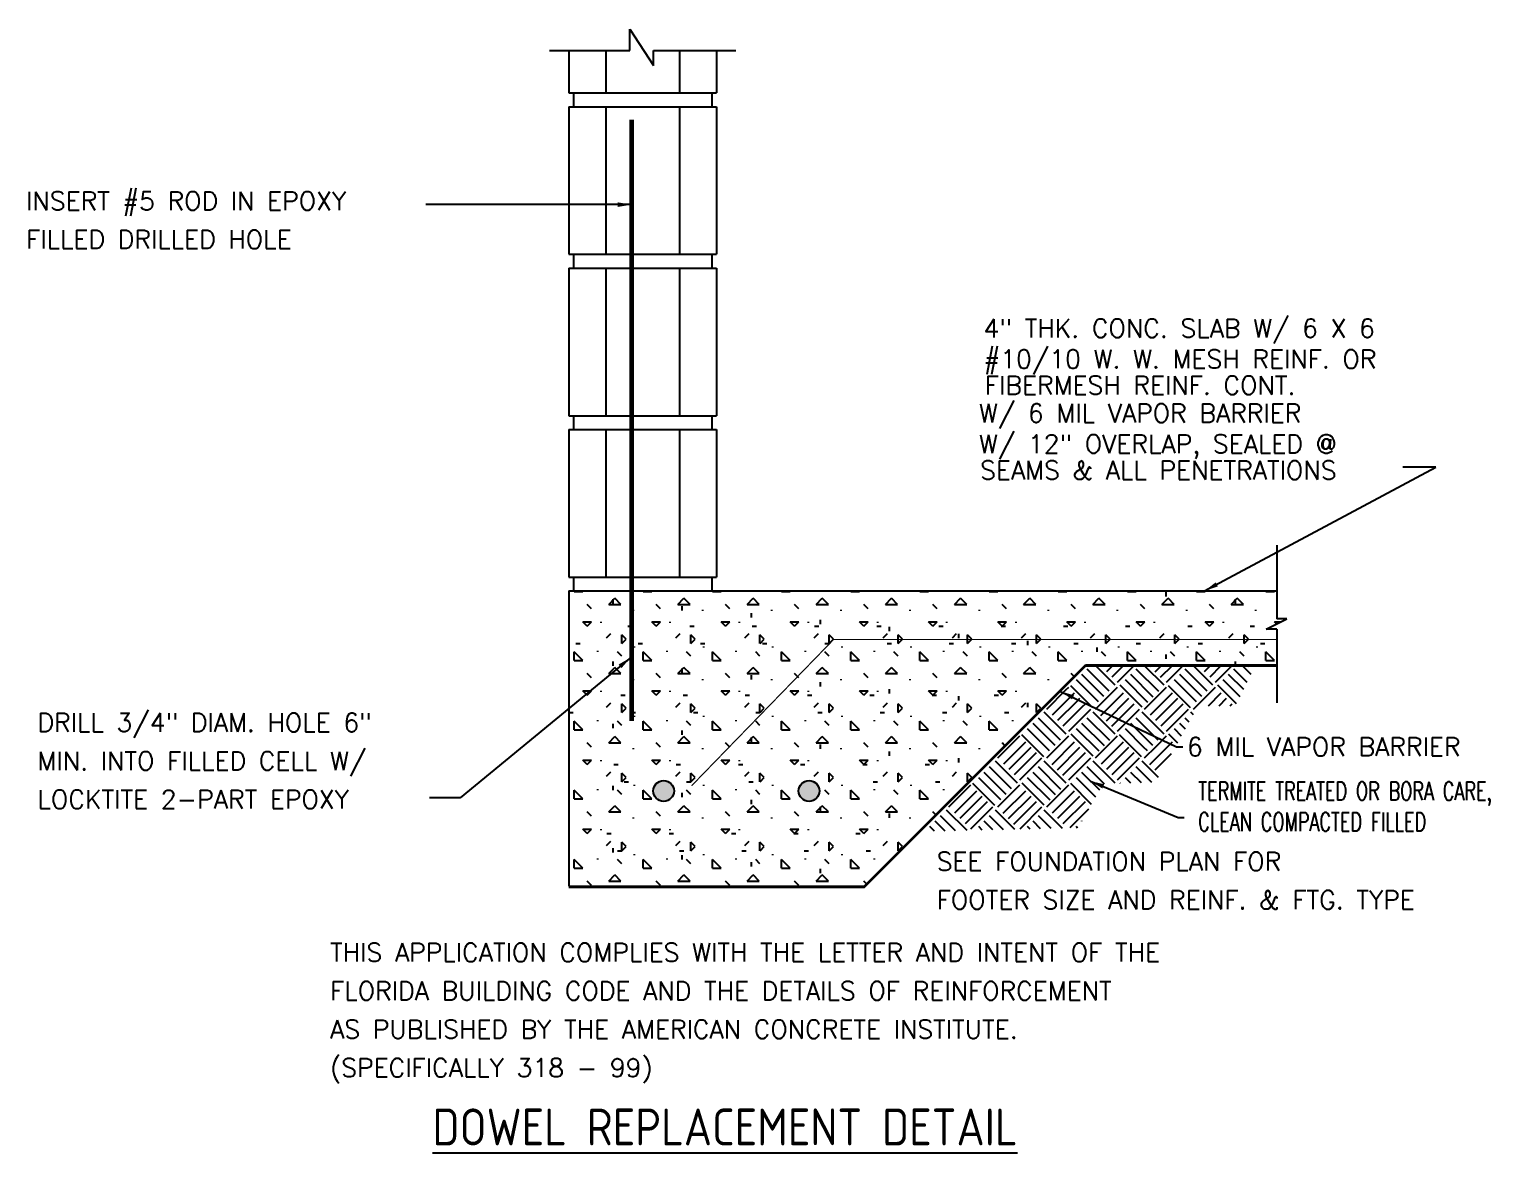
# Model space of a CAD drawing. Header units: inches. Extents: x -25328 to 8149, y -5530 to 4336.
# Drawn here: x 1942.2 to 2259, y 1480.9 to 1724.6 of the extents above; entities that cross this region are included whole.
import ezdxf

# ---------------------------------------------------------------- set-up
doc = ezdxf.new("R2010")
doc.units = ezdxf.units.IN
doc.header["$LTSCALE"] = 16
doc.header["$MEASUREMENT"] = 0
doc.linetypes.add('HIDDEN', pattern=[0.375, 0.25, -0.125])
doc.layers.get('0').update_dxf_attribs({"linetype": 'CONTINUOUS'})
for name, color, linetype in [('CONC', 3, 'CONTINUOUS'), ('DIM', 5, 'CONTINUOUS'), ('DIMS', 5, 'CONTINUOUS'), ('HATCH', 8, 'CONTINUOUS'), ('TEXT', 11, 'CONTINUOUS'), ('WALLS EXT', 6, 'CONTINUOUS')]:
    doc.layers.add(name, color=color, linetype=linetype)
doc.styles.add('HALLDIMTEXT', font='archs.shx')
doc.styles.add('PAYTAS RM', font='romans.shx', dxfattribs={"width": 0.7, "height": 4.5})
doc.styles.add('PAYTS NOTES', font='romans.shx', dxfattribs={"width": 0.7, "height": 4.5})
doc.dimstyles.new('DIM- PAYTAS', dxfattribs={"dimscale": 48, "dimtxt": 0.1, "dimasz": 0.0625, "dimexe": 0.125, "dimexo": 0.125, "dimgap": 0.125, "dimtad": 1, "dimdec": 1, "dimzin": 3, "dimdsep": 46, "dimlunit": 4, "dimtxsty": 'PAYTAS RM', "dimblk": 'ARCHTICK', "dimcen": 0.09, "dimdle": 0.125, "dimclrd": 5, "dimclre": 5, "dimclrt": 11, "dimadec": 0, "dimazin": 0, "dimtfac": 1, "dimtdec": 1, "dimtofl": 0, "dimtmove": 2, "dimatfit": 3, "dimfxl": 0, "dimfrac": 2, "dimtolj": 1, "dimtzin": 3, "dimarcsym": 0})
pattern_1 = [(225, (9560.403, 3172.84), (-5e-15, -21.213203), [6.75, -8.25]), (225, (9565.176, 3168.068), (-5e-15, -21.213203), [6.75, -8.25]), (225, (9564.01, 3169.234), (-5e-15, -21.213203), [6.9, -8.1]), (225, (9562.843, 3170.401), (-5e-15, -21.213203), [6.9, -8.1]), (225, (9561.676, 3171.568), (-5e-15, -21.213203), [6.9, -8.1]), (225, (9561.676, 3182.175), (-5e-15, -21.213203), [6.75, -8.25]), (225, (9562.843, 3181.008), (-5e-15, -21.213203), [6.75, -8.25]), (225, (9564.01, 3179.841), (-5e-15, -21.213203), [6.75, -8.25]), (225, (9565.176, 3178.674), (-5e-15, -21.213203), [6.75, -8.25]), (225, (9560.403, 3183.447), (-5e-15, -21.213203), [6.75, -8.25]), (315, (9550.221, 3173.265), (21.213203, -7e-15), [6.75, -8.25]), (315, (9555.1, 3178.144), (21.213203, -7e-15), [6.75, -8.25]), (315, (9553.827, 3176.871), (21.213203, -7e-15), [6.75, -8.25]), (315, (9552.66, 3175.704), (21.213203, -7e-15), [6.75, -8.25]), (315, (9551.494, 3174.538), (21.213203, -7e-15), [6.75, -8.25]), (315, (9562.1, 3174.538), (21.213203, -7e-15), [6.9, -8.1]), (315, (9563.267, 3175.704), (21.213203, -7e-15), [6.9, -8.1]), (315, (9564.434, 3176.871), (21.213203, -7e-15), [6.9, -8.1]), (315, (9565.707, 3178.144), (21.213203, -7e-15), [6.75, -8.25]), (315, (9560.934, 3173.371), (21.213203, -7e-15), [6.75, -8.25])]

# ---------------------------------------------------------------- blocks, each defined once
blk = doc.blocks.new('_ArchTick')
at = {"color": 0, "linetype": 'ByBlock', "const_width": 0.15}
blk.add_lwpolyline([(-0.5, -0.5), (0.5, 0.5)], dxfattribs=at)

msp = doc.modelspace()

# ---------------------------------------------------------------- hatches: boundary and pattern name
at = {"layer": 'CONC'}
h = msp.add_hatch(dxfattribs=at)
h.set_pattern_fill('CONCRETE', color=8, scale=15, style=0)
h.set_pattern_definition([(0, (9560.403, 3162.658), (15, 15), [1.875, -13.125]), (90, (9560.403, 3162.658), (-15, 15), [1.875, -13.125]), (135, (9562.278, 3162.658), (-15, 8e-16), [2.65165, -18.561553]), (0, (9562.278, 3171.096), (15, 15), [1.875, -13.125]), (45, (9563.216, 3170.158), (8e-16, 15), [1.325824, -19.887378]), (135, (9563.216, 3170.158), (-15, 8e-16), [1.325824, -19.887378]), (0, (9567.903, 3174.846), (15, 15), [2.65165, -12.34835]), (45, (9567.903, 3174.846), (8e-16, 15), [1.875, -19.338204]), (135, (9570.555, 3174.846), (-15, 8e-16), [1.875, -19.338204]), (90, (9570.716, 3166.408), (-15, 15), [1.875, -13.125]), (45, (9570.716, 3166.408), (8e-16, 15), [1.325824, -19.887378]), (135, (9571.653, 3167.346), (-15, 8e-16), [1.325824, -19.887378]), (0, (9562.278, 3166.408), (15, 15), [0.9375, -12.5625]), (0, (9573.528, 3170.158), (15, 15), [0.9375, -12.5625]), (90, (9568.841, 3172.033), (-15, 15), [0.9375, -12.5625]), (135, (9570.716, 3163.596), (-15, 8e-16), [1.325824, -19.887378]), (135, (9564.153, 3173.908), (-15, 8e-16), [1.325824, -19.887378]), (45, (9567.435, 3167.58), (8e-16, 15), [1.325824, -19.887378]), (90, (9565.56, 3164.533), (-15, 15), [0.234375, -14.765625]), (90, (9566.263, 3170.862), (-15, 15), [0.234375, -14.765625]), (90, (9573.294, 3173.44), (-15, 15), [0.234375, -14.765625]), (90, (9573.528, 3165.471), (-15, 15), [0.234375, -14.765625])])
h.paths.add_polyline_path([(2171.29500053, 1586.78754687), (2212.84430349, 1586.78754687), (2212.84430349, 1594.51199178), (2210.51981462, 1594.51199178), (2215.0225783, 1596.74762036), (2212.84430349, 1596.74762036), (2212.84430349, 1602.78754687), (2059.29500053, 1602.78754687), (2059.29500053, 1538.78754687), (2123.29500053, 1538.78754687)])
h.paths.add_polyline_path([(2113.61613283, 1559.40270425, -1), (2109.10737136, 1559.40270425, -1)], flags=16)
h.paths.add_polyline_path([(2082.07788023, 1559.40270425, -1), (2077.56911877, 1559.40270425, -1)], flags=16)
for points in [[(2082.07788023, 1559.40270425, 1), (2077.56911877, 1559.40270425, 1)], [(2113.61613283, 1559.40270425, 1), (2109.10737136, 1559.40270425, 1)]]:
    msp.add_hatch(color=256, dxfattribs=at).paths.add_polyline_path(points)
at = {"layer": 'DIMS'}
h = msp.add_hatch(dxfattribs=at)
h.set_pattern_fill('SITEWORK_EARTH_C', color=8, scale=15, angle=45, style=0)
h.set_pattern_definition(pattern_1)
h.paths.add_polyline_path([(2195.67979342, 1577.81494351), (2203.74207655, 1577.81494351), (2208.13323637, 1586.53754687), (2171.39855392, 1586.53754687), (2166.53567993, 1581.67467289), (2170.3803895, 1577.82996331), (2179.18675014, 1569.00978276), (2190.78576588, 1569.00978276)])
h = msp.add_hatch(dxfattribs=at)
h.set_pattern_fill('SITEWORK_EARTH_C', color=8, scale=15, angle=45, style=0)
h.set_pattern_definition(pattern_1)
h.paths.add_polyline_path([(2170.3803895, 1577.82996331), (2166.53567993, 1581.67467289), (2135.52028014, 1550.65927309), (2169.660606, 1551.44152659), (2175.15761319, 1560.96526193), (2186.51810338, 1561.33155576), (2190.78576588, 1569.00978276), (2179.18675014, 1569.00978276)])

# ---------------------------------------------------------------- linework, layer by layer
at = {"layer": 'CONC'}
for p, q in [((2059.29500053, 1602.78754687), (2212.84430349, 1602.78754687)), ((2059.29500053, 1602.78754687), (2059.29500053, 1538.78754687)), ((2123.29500053, 1538.78754687), (2171.29500053, 1586.78754687)), ((2171.29500053, 1586.78754687), (2212.84430349, 1586.78754687)), ((2059.29500053, 1538.78754687), (2123.29500053, 1538.78754687))]:
    msp.add_line(p, q, dxfattribs=at)
at = {"layer": 'CONC', "color": 8}
for p, q in [((2123.39855392, 1538.53754687), (2171.39855392, 1586.53754687)), ((2171.39855392, 1586.53754687), (2212.84430349, 1586.53754687)), ((2059.29500053, 1538.53754687), (2123.39855392, 1538.53754687))]:
    msp.add_line(p, q, dxfattribs=at)
at = {"layer": 'CONC', "const_width": 1}
msp.add_lwpolyline([(2072.87688858, 1704.9596541), (2072.87688858, 1574.59244848)], dxfattribs=at)
at = {"layer": 'CONC', "linetype": 'HIDDEN', "const_width": 0.25}
msp.add_lwpolyline([(2085.8901698, 1560.52928821), (2116.70391473, 1592.26477066), (2212.84430349, 1592.26477066)], dxfattribs=at)
at = {"layer": 'CONC'}
for centre in [(2079.8234995, 1559.40270425), (2111.3617521, 1559.40270425)]:
    msp.add_circle(centre, 2.25438073, dxfattribs=at)
at = {"layer": 'DIMS'}
for p, q in [((2072.46865124, 1724.60351546), (2077.59953123, 1716.73186323)), ((2072.46865124, 1720.0135959), (2072.46865124, 1724.60351546)), ((2055.09847492, 1720.0135959), (2072.46865124, 1720.0135959)), ((2077.59953123, 1720.0135959), (2095.47659895, 1720.0135959)), ((2077.59953123, 1716.73186323), (2077.59953123, 1720.0135959)), ((2212.84430349, 1612.73109361), (2212.84430349, 1596.74762036)), ((2210.51981462, 1594.51199178), (2215.0225783, 1596.74762036)), ((2215.0225783, 1596.74762036), (2212.84430349, 1596.74762036)), ((2212.84430349, 1594.51199178), (2210.51981462, 1594.51199178)), ((2212.84430349, 1594.51199178), (2212.84430349, 1578.52851853))]:
    msp.add_line(p, q, dxfattribs=at)
at = {"layer": 'WALLS EXT'}
for p, q in [((2059.29500053, 1720.0135959), (2059.29500053, 1710.78754687)), ((2091.29500053, 1720.0135959), (2091.29500053, 1710.78754687)), ((2059.29500053, 1710.78754687), (2091.29500053, 1710.78754687)), ((2059.29500053, 1707.78754687), (2091.29500053, 1707.78754687)), ((2059.29500053, 1707.78754687), (2059.29500053, 1675.78754687)), ((2091.29500053, 1707.78754687), (2091.29500053, 1675.78754687)), ((2059.29500053, 1675.78754687), (2091.29500053, 1675.78754687)), ((2059.29500053, 1672.78754687), (2091.29500053, 1672.78754687)), ((2059.29500053, 1672.78754687), (2059.29500053, 1640.78754687)), ((2091.29500053, 1672.78754687), (2091.29500053, 1640.78754687)), ((2059.29500053, 1640.78754687), (2091.29500053, 1640.78754687)), ((2059.29500053, 1637.78754687), (2091.29500053, 1637.78754687)), ((2059.29500053, 1637.78754687), (2059.29500053, 1605.78754687)), ((2091.29500053, 1637.78754687), (2091.29500053, 1605.78754687)), ((2059.29500053, 1605.78754687), (2091.29500053, 1605.78754687))]:
    msp.add_line(p, q, dxfattribs=at)
at = {"layer": 'WALLS EXT', "color": 8}
for p, q in [((2067.29500053, 1720.0135959), (2067.29500053, 1710.78754687)), ((2083.29500053, 1720.0135959), (2083.29500053, 1710.78754687)), ((2060.29500053, 1710.78754687), (2060.29500053, 1707.78754687)), ((2090.29500053, 1710.78754687), (2090.29500053, 1707.78754687)), ((2067.29500053, 1707.78754687), (2067.29500053, 1675.78754687)), ((2083.29500053, 1707.78754687), (2083.29500053, 1675.78754687)), ((2060.29500053, 1675.78754687), (2060.29500053, 1672.78754687)), ((2067.29500053, 1672.78754687), (2067.29500053, 1640.78754687)), ((2083.29500053, 1672.78754687), (2083.29500053, 1640.78754687)), ((2090.29500053, 1675.78754687), (2090.29500053, 1672.78754687)), ((2060.29500053, 1640.78754687), (2060.29500053, 1637.78754687)), ((2090.29500053, 1640.78754687), (2090.29500053, 1637.78754687)), ((2067.29500053, 1637.78754687), (2067.29500053, 1605.78754687)), ((2083.29500053, 1637.78754687), (2083.29500053, 1605.78754687)), ((2060.29500053, 1605.78754687), (2060.29500053, 1602.78754687)), ((2090.29500053, 1605.78754687), (2090.29500053, 1602.78754687))]:
    msp.add_line(p, q, dxfattribs=at)

# ---------------------------------------------------------------- texts
at = {"layer": 'HATCH', "color": 3, "style": 'HALLDIMTEXT'}
msp.add_text('%%UDOWEL REPLACEMENT DETAIL', height=8, dxfattribs=at).set_placement((2029.68784773, 1482.53798493))
at = {"layer": 'TEXT', "style": 'PAYTS NOTES'}
for s, p in [('INSERT #5 ROD IN EPOXY', (1941.53330068, 1685.35761263)), ('FILLED DRILLED HOLE', (1941.53330068, 1677.02427929)), ('4" THK. CONC. SLAB W/ 6 X 6', (2149.23084483, 1657.74639369)), ('#10/10 W. W. MESH REINF. OR', (2149.23084483, 1651.07972702)), ('FIBERMESH REINF. CONT.', (2149.49015011, 1645.38808532)), ('W/ 6 MIL VAPOR BARRIER', (2148.20673261, 1639.32501686)), ('W/ 12" OVERLAP, SEALED @', (2148.20673261, 1632.65835019)), ('SEAMS & ALL PENETRATIONS', (2148.4660379, 1626.9667085)), ('DRILL 3/4" DIAM. HOLE 6"', (1944.01620905, 1572.25627239)), ('MIN. INTO FILLED CELL W/', (1944.01620905, 1563.92293906)), ('6 MIL VAPOR BARRIER', (2193.34456351, 1566.99629087)), ('LOCKTITE 2-PART EPOXY', (1944.01620905, 1555.58960573)), ('SEE FOUNDATION PLAN FOR', (2139.04161123, 1542.12669781)), ('FOOTER SIZE AND REINF. & FTG. TYPE', (2139.04161123, 1533.79336447)), ('THIS APPLICATION COMPLIES WITH THE LETTER AND INTENT OF THE', (2007.48114926, 1522.39292599)), ('FLORIDA BUILDING CODE AND THE DETAILS OF REINFORCEMENT ', (2007.48114926, 1514.05959266)), ('AS PUBLISHED BY THE AMERICAN CONCRETE INSTITUTE.', (2007.48114926, 1505.72625932)), ('(SPECIFICALLY 318 - 99)', (2007.48114926, 1497.39292599))]:
    msp.add_text(s, height=4, dxfattribs=at).set_placement(p)
at = {"layer": 'TEXT', "insert": (2195.7805437, 1561.38509402), "char_height": 4, "width": 71.2296437844, "attachment_point": 1, "style": 'PAYTS NOTES'}
msp.add_mtext('TERMITE TREATED OR BORA CARE, CLEAN COMPACTED FILLED', dxfattribs=at)

# ---------------------------------------------------------------- leaders
at = {"layer": 'DIM'}
msp.add_leader([(2197.14934376, 1602.78754687), (2247.31236835, 1629.59164276), (2240.16329519, 1629.59164276)], dimstyle='DIM- PAYTAS', override={"dimgap": 0.125, "dimtad": 0}, dxfattribs=at)
at = {"layer": 'DIMS'}
for points in [[(2072.87688858, 1686.56163121), (2028.2160656, 1686.56163121)], [(2072.69099749, 1588.34837048), (2035.66243487, 1557.94277889), (2029.03946384, 1557.94277889)], [(2165.90504479, 1581.00192913), (2191.05435392, 1569.00978276), (2192.4326922, 1569.00978276)], [(2172.41725049, 1561.54966933), (2191.39626312, 1553.65251358), (2192.73551229, 1553.65251358)]]:
    msp.add_leader(points, dimstyle='DIM- PAYTAS', override={"dimgap": 0.125, "dimtad": 0}, dxfattribs=at)

doc.saveas('drawing.dxf')
